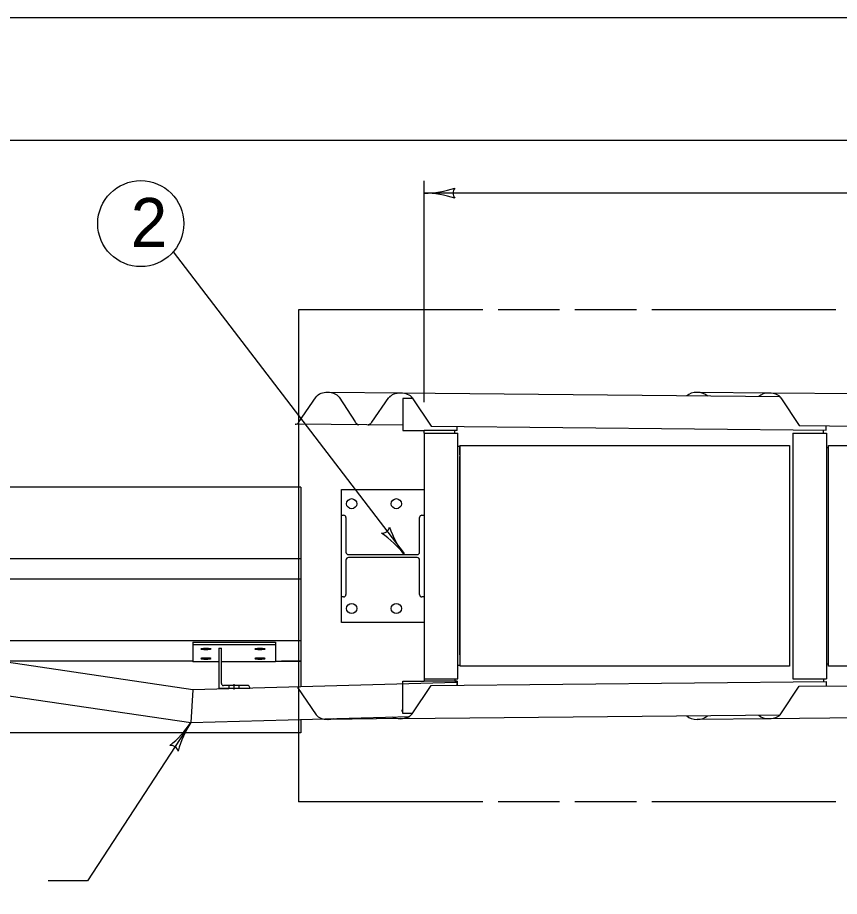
# Model space of a CAD drawing. Extents: x 1000 to 1036.3, y 1000 to 1022.
# Drawn here: x 1011.803 to 1015.149, y 1018.424 to 1022 of the extents above; entities that cross this region are included whole.
import ezdxf

# ---------------------------------------------------------------- set-up
doc = ezdxf.new("R2010")
doc.units = 0
for name, color, linetype in [('1', 7, 'Continuous'), ('12', 7, 'Continuous'), ('16', 7, 'Continuous'), ('2', 7, 'Continuous'), ('26', 7, 'Continuous'), ('34', 7, 'Continuous'), ('35', 7, 'Continuous'), ('4', 7, 'Continuous'), ('5', 7, 'Continuous'), ('6', 7, 'Continuous'), ('7', 7, 'Continuous'), ('8', 7, 'Continuous'), ('9', 7, 'Continuous'), ('SB_PL_CUTLINE_PR', 7, 'Continuous'), ('SB_PL_SBL4_PR', 7, 'Continuous')]:
    doc.layers.add(name, color=color, linetype=linetype)

msp = doc.modelspace()

# ---------------------------------------------------------------- linework, layer by layer
at = {"layer": '1'}
for p, q in [((1013.6978, 1020.8104), (1012.9478, 1020.8104)), ((1014.0103, 1020.8104), (1013.7603, 1020.8104)), ((1014.3228, 1020.8104), (1014.0728, 1020.8104)), ((1015.1353, 1020.8104), (1014.3853, 1020.8104)), ((1012.9568, 1020.0892), (1008.8708, 1020.0892)), ((1012.9568, 1020.0892), (1012.9568, 1019.2771)), ((1012.9568, 1019.7975), (1008.8708, 1019.7975)), ((1012.9568, 1019.7142), (1008.8914, 1019.7142)), ((1012.9568, 1019.4642), (1008.8081, 1019.4642)), ((1012.5172, 1019.3809), (1011.7354, 1019.3809)), ((1012.9568, 1019.3809), (1012.8779, 1019.3809)), ((1012.9568, 1019.1439), (1012.9568, 1019.0892)), ((1012.9568, 1019.0892), (1008.8708, 1019.0892)), ((1013.6978, 1018.8091), (1012.9478, 1018.8091)), ((1014.0103, 1018.8091), (1013.7603, 1018.8091)), ((1014.3228, 1018.8091), (1014.0728, 1018.8091)), ((1015.1353, 1018.8091), (1014.3853, 1018.8091))]:
    msp.add_line(p, q, dxfattribs=at)
at = {"layer": '12'}
msp.add_line((1013.1223, 1020.0794), (1013.1223, 1020.0794), dxfattribs=at)
at = {"layer": '16'}
for p, q in [((1013.4583, 1020.1831), (1013.4583, 1019.4343)), ((1010.3348, 1019.4507), (1012.5085, 1019.1314)), ((1012.5164, 1019.2648), (1011.2415, 1019.4543)), ((1013.5912, 1019.2949), (1012.5164, 1019.2648)), ((1013.5938, 1019.2834), (1013.5938, 1019.2903)), ((1012.5164, 1019.2648), (1012.5088, 1019.1313)), ((1012.5088, 1019.1313), (1013.4008, 1019.1563))]:
    msp.add_line(p, q, dxfattribs=at)
at = {"layer": '2'}
for p, q in [((1013.4591, 1020.4345), (1013.4591, 1021.3354)), ((1012.4374, 1021.0469), (1013.3775, 1019.8189)), ((1012.9478, 1020.8104), (1012.9478, 1018.8091)), ((1012.5088, 1019.1313), (1012.0875, 1018.4876)), ((1012.5085, 1019.1314), (1012.5085, 1019.1314)), ((1012.5088, 1019.1313), (1012.5088, 1019.1313)), ((1012.0875, 1018.4876), (1011.928, 1018.4876))]:
    msp.add_line(p, q, dxfattribs=at)
msp.add_circle((1012.305, 1021.1614), 0.175, dxfattribs=at)
for centre, radius, start, end in [((1013.4591, 1021.6764), 0.3909, 269.9878, 270), ((1013.4591, 1021.6764), 0.3909, 270, 288.6688), ((1013.4591, 1020.8945), 0.3909, 71.3472, 89.9939), ((1013.6078, 1021.2854), 0.0313, 138.7746, 220.8913), ((1013.2872, 1019.9328), 0.0313, 266.2152, 348.3319), ((1013.6879, 1020.0524), 0.3909, 198.7878, 217.4345), ((1013.0671, 1019.577), 0.3909, 37.4406, 56.1094), ((1013.0671, 1019.577), 0.3909, 37.4284, 37.4406), ((1012.1816, 1019.3454), 0.3909, 308.1433, 326.79), ((1012.8359, 1018.9172), 0.3909, 146.7962, 165.4649), ((1012.8359, 1018.9172), 0.3909, 146.7839, 146.7962), ((1012.4273, 1019.0069), 0.0313, 15.5708, 97.6874)]:
    msp.add_arc(centre, radius, start, end, dxfattribs=at)
at = {"layer": '26'}
for p, q in [((1013.5938, 1020.3199), (1013.4591, 1020.3199)), ((1013.5938, 1020.3199), (1013.5938, 1020.3358)), ((1012.6645, 1019.2717), (1012.6645, 1019.282)), ((1012.7056, 1019.2717), (1012.7056, 1019.282)), ((1013.5938, 1019.2991), (1013.4591, 1019.2991)), ((1013.5938, 1019.2991), (1013.5938, 1019.2833))]:
    msp.add_line(p, q, dxfattribs=at)
at = {"layer": '34'}
msp.add_line((1012.6851, 1019.2662), (1012.6851, 1019.2875), dxfattribs=at)
at = {"layer": '35'}
for p, q in [((1012.5172, 1019.4587), (1012.853, 1019.4587)), ((1012.5172, 1019.4587), (1012.5172, 1019.3785)), ((1012.853, 1019.4587), (1012.853, 1019.4483)), ((1012.5172, 1019.4483), (1012.853, 1019.4483)), ((1012.6231, 1019.4343), (1012.6335, 1019.4343)), ((1012.6231, 1019.4343), (1012.6231, 1019.2717)), ((1012.6335, 1019.2899), (1012.6335, 1019.4343)), ((1012.853, 1019.4483), (1012.853, 1019.3785)), ((1012.6231, 1019.3785), (1012.5172, 1019.3785)), ((1012.853, 1019.3785), (1012.6334, 1019.3785)), ((1012.6231, 1019.2717), (1012.7484, 1019.2717)), ((1012.7407, 1019.282), (1012.6413, 1019.282)), ((1012.7484, 1019.2717), (1012.7484, 1019.2742))]:
    msp.add_line(p, q, dxfattribs=at)
for centre, major_axis, ratio, start_param, end_param in [((1012.5703, 1019.4308), (0.0209, 0), 0.104321, 0, 3.141593), ((1012.5703, 1019.4308), (0.0209, 0), 0.104321, 3.141593, 6.283185), ((1012.7903, 1019.4308), (0.0209, 0), 0.104321, 0, 3.141593), ((1012.7903, 1019.4308), (0.0209, 0), 0.104321, 3.141593, 6.283185), ((1012.5703, 1019.3916), (0.0209, 0), 0.104321, 0, 3.141593), ((1012.5703, 1019.3916), (0.0209, 0), 0.104321, 3.141593, 6.283185), ((1012.7903, 1019.3916), (0.0209, 0), 0.104321, 0, 3.141593), ((1012.7903, 1019.3916), (0.0209, 0), 0.104321, 3.141593, 6.283185), ((1012.6413, 1019.2899), (-0.00784, 0), 0.99652, 0, 1.570796), ((1012.7406, 1019.2742), (0.00784, 0), 0.99652, 0, 1.570796)]:
    msp.add_ellipse(centre, major_axis=major_axis, ratio=ratio, start_param=start_param, end_param=end_param, dxfattribs=at)
at = {"layer": '4'}
for p, q in [((1013.3716, 1019.2992), (1013.4586, 1019.2992)), ((1013.3716, 1019.2971), (1013.3716, 1019.2992)), ((1013.4096, 1019.1664), (1013.4869, 1019.2823)), ((1013.5841, 1019.2992), (1013.4586, 1019.2992)), ((1013.5841, 1019.2992), (1013.5938, 1019.2992)), ((1013.5841, 1019.2992), (1013.5938, 1019.2992)), ((1013.5938, 1019.2992), (1013.5938, 1019.2971)), ((1013.5938, 1019.2971), (1013.5938, 1019.2834)), ((1013.3697, 1019.1765), (1013.3697, 1019.1834)), ((1013.3625, 1019.1471), (1013.0673, 1019.1443))]:
    msp.add_line(p, q, dxfattribs=at)
for centre, major_axis, ratio, start_param, end_param in [((1013.3622, 1019.1773), (0.0509, 0.0005), 0.593253, 4.71245, 5.899274), ((1013.067, 1019.1745), (-0.0498, -0.0005), 0.607017, 1.175149, 1.570861), ((1013.067, 1019.1745), (-0.0498, -0.0005), 0.607017, 1.570861, 2.027405), ((1013.3622, 1019.1773), (0.0509, 0.0005), 0.593253, 3.991303, 4.71245)]:
    msp.add_ellipse(centre, major_axis=major_axis, ratio=ratio, start_param=start_param, end_param=end_param, dxfattribs=at)
at = {"layer": '5'}
for p, q in [((1012.9478, 1020.3516), (1013.0194, 1020.4564)), ((1013.3633, 1020.472), (1013.0691, 1020.4749)), ((1013.1121, 1020.4555), (1013.1783, 1020.3544)), ((1013.2453, 1020.3539), (1013.3149, 1020.4535)), ((1014.9074, 1020.4572), (1013.3633, 1020.472)), ((1013.4101, 1020.4527), (1013.4872, 1020.3368)), ((1013.4101, 1020.4527), (1013.4872, 1020.3368)), ((1014.8643, 1020.472), (1014.5701, 1020.4749)), ((1016.4078, 1020.4572), (1014.8643, 1020.472)), ((1014.9111, 1020.4527), (1014.9858, 1020.3403)), ((1013.4113, 1020.4504), (1013.3716, 1020.4504)), ((1013.3716, 1020.4504), (1013.3716, 1020.322)), ((1013.3716, 1020.3414), (1012.933, 1020.3456)), ((1012.9418, 1020.3472), (1012.9418, 1020.3472)), ((1013.3716, 1020.322), (1013.3716, 1020.32)), ((1013.3716, 1020.32), (1013.4591, 1020.32)), ((1013.4872, 1020.3368), (1015.0948, 1020.3214)), ((1014.9858, 1020.3403), (1016.5958, 1020.3249)), ((1015.0948, 1020.3214), (1015.0949, 1020.3393)), ((1013.4586, 1019.3096), (1013.4586, 1019.2992)), ((1013.4586, 1019.3096), (1013.5841, 1019.3096)), ((1013.4586, 1019.3096), (1013.4608, 1019.3096)), ((1013.5841, 1019.3096), (1013.5841, 1019.2992)), ((1013.5841, 1019.3096), (1013.5953, 1019.3096)), ((1012.9437, 1019.2736), (1013.0194, 1019.1627)), ((1013.3716, 1019.2991), (1013.4591, 1019.2991)), ((1013.3716, 1019.297), (1013.3716, 1019.2991)), ((1013.3716, 1019.1687), (1013.3716, 1019.297)), ((1013.4098, 1019.1665), (1013.4874, 1019.2823)), ((1013.4872, 1019.2823), (1015.0948, 1019.2978)), ((1014.9111, 1019.1664), (1014.9858, 1019.2788)), ((1014.9858, 1019.2788), (1016.5958, 1019.2943)), ((1015.0948, 1019.2978), (1015.0948, 1019.2798)), ((1013.4113, 1019.1686), (1013.3716, 1019.1686)), ((1013.3625, 1019.1471), (1013.0659, 1019.1443)), ((1014.9074, 1019.1619), (1013.3633, 1019.147)), ((1014.8643, 1019.147), (1014.5701, 1019.1443)), ((1016.4074, 1019.1619), (1014.8643, 1019.147))]:
    msp.add_line(p, q, dxfattribs=at)
for centre, major_axis, ratio, start_param, end_param in [((1013.0656, 1020.4446), (-0.05, 0.0005), 0.603872, 4.712231, 5.899054), ((1013.0656, 1020.4446), (-0.05, 0.0005), 0.603872, 3.525407, 4.712231), ((1013.0656, 1020.4446), (0.05, -0.0005), 0.603872, 0.383814, 1.570638), ((1013.363, 1020.4418), (-0.0507, 0.0005), 0.595324, 4.712389, 5.899213), ((1013.363, 1020.4418), (0.0507, -0.0005), 0.595324, 1.570796, 2.75762), ((1013.363, 1020.4418), (-0.0507, 0.0005), 0.595324, 3.525565, 4.712389), ((1013.363, 1020.4418), (0.0507, -0.0005), 0.595324, 0.383972, 1.570796), ((1014.5698, 1020.4446), (0.0496, -0.0005), 0.609136, 1.570796, 2.59114), ((1014.5698, 1020.4446), (0.0496, -0.0005), 0.609136, 0.550452, 1.570796), ((1014.864, 1020.4418), (0.0507, -0.0005), 0.595324, 1.570796, 2.59114), ((1014.864, 1020.4418), (0.0507, -0.0005), 0.595324, 0.383972, 1.570796), ((1012.9328, 1020.3554), (0.0163, -0.0002), 0.603872, 4.785277, 5.899054), ((1013.145, 1020.2257), (0.0015, 0.151), 0.407548, 5.675475, 5.736157), ((1013.145, 1020.2257), (0.0015, 0.151), 0.407548, 5.675475, 5.736157), ((1013.2755, 1020.2239), (0.0015, 0.151), 0.407548, 0.537056, 0.600665), ((1013.2755, 1020.2239), (0.0015, 0.151), 0.407548, 0.537056, 0.600665), ((1013.3622, 1019.1772), (0.0512, 0.0005), 0.59018, 4.71254, 5.899364), ((1013.3622, 1019.1772), (-0.0512, -0.0005), 0.59018, 1.570947, 2.757771), ((1014.864, 1019.1773), (0.0507, 0.0005), 0.595324, 4.712389, 5.899213), ((1013.0656, 1019.1744), (0.05, 0.0005), 0.603872, 3.525723, 4.712547), ((1013.0656, 1019.1744), (-0.05, -0.0005), 0.603872, 0.384131, 1.570955), ((1014.5698, 1019.1744), (0.0496, 0.0005), 0.609136, 3.692045, 4.712389), ((1014.5698, 1019.1744), (0.0496, 0.0005), 0.609136, 4.712389, 5.732733), ((1014.864, 1019.1773), (0.0507, 0.0005), 0.595324, 3.692045, 4.712389)]:
    msp.add_ellipse(centre, major_axis=major_axis, ratio=ratio, start_param=start_param, end_param=end_param, dxfattribs=at)
for points in [[(1013.1814, 1020.3494), (1013.1816, 1020.349), (1013.1818, 1020.3489), (1013.1823, 1020.3481), (1013.1826, 1020.3477), (1013.1833, 1020.3469), (1013.1838, 1020.3465), (1013.1846, 1020.3458), (1013.1851, 1020.3455), (1013.186, 1020.3449), (1013.1864, 1020.3446), (1013.1877, 1020.344), (1013.1885, 1020.3437), (1013.1902, 1020.3432), (1013.1909, 1020.3431), (1013.1918, 1020.3431), (1013.1918, 1020.3431), (1013.1918, 1020.3431)], [(1013.1918, 1020.3431), (1013.1918, 1020.3431), (1013.1918, 1020.3431), (1013.1909, 1020.3431), (1013.1902, 1020.3432), (1013.1885, 1020.3437), (1013.1877, 1020.344), (1013.1864, 1020.3446), (1013.186, 1020.3449), (1013.1851, 1020.3455), (1013.1846, 1020.3458), (1013.1838, 1020.3465), (1013.1833, 1020.3469), (1013.1826, 1020.3477), (1013.1823, 1020.3481), (1013.1818, 1020.3489), (1013.1816, 1020.349), (1013.1814, 1020.3494)], [(1013.2313, 1020.3427), (1013.232, 1020.3427), (1013.2328, 1020.3429), (1013.2344, 1020.3432), (1013.2353, 1020.3435), (1013.2366, 1020.344), (1013.237, 1020.3444), (1013.2379, 1020.3449), (1013.2384, 1020.3452), (1013.2394, 1020.3459), (1013.2398, 1020.3463), (1013.2406, 1020.347), (1013.241, 1020.3475), (1013.2416, 1020.3482), (1013.2418, 1020.3485), (1013.2419, 1020.3488)], [(1013.2419, 1020.3488), (1013.2418, 1020.3485), (1013.2416, 1020.3482), (1013.241, 1020.3475), (1013.2406, 1020.347), (1013.2398, 1020.3463), (1013.2394, 1020.3459), (1013.2384, 1020.3452), (1013.2379, 1020.3449), (1013.237, 1020.3444), (1013.2366, 1020.344), (1013.2353, 1020.3435), (1013.2344, 1020.3432), (1013.2328, 1020.3429), (1013.232, 1020.3427), (1013.2313, 1020.3427)]]:
    msp.add_open_spline(points, degree=3, dxfattribs=at)
at = {"layer": '6'}
for p, q in [((1013.4591, 1020.3095), (1013.4591, 1020.32)), ((1013.4591, 1020.3095), (1013.4591, 1020.3199)), ((1013.4591, 1020.3095), (1013.4591, 1019.3096)), ((1013.4591, 1020.3095), (1013.5841, 1020.3095)), ((1013.4591, 1020.3095), (1013.5841, 1020.3095)), ((1013.4591, 1020.3095), (1013.4612, 1020.3095)), ((1013.4591, 1020.3095), (1013.4611, 1020.3095)), ((1013.5841, 1020.3095), (1013.5841, 1020.3199)), ((1013.5841, 1020.3095), (1013.5841, 1020.3199)), ((1013.5841, 1020.3095), (1013.5953, 1020.3095)), ((1013.5841, 1020.3095), (1013.5953, 1020.3095)), ((1013.5953, 1019.3096), (1013.5953, 1020.3095)), ((1014.9601, 1020.3093), (1014.9621, 1020.3093)), ((1014.9601, 1020.3093), (1014.9601, 1019.3098)), ((1014.9621, 1020.3093), (1015.0963, 1020.3093)), ((1015.0773, 1020.3093), (1015.0963, 1020.3093)), ((1015.0851, 1020.3093), (1015.0851, 1020.3214)), ((1015.0963, 1020.3093), (1015.0963, 1019.3098)), ((1013.6031, 1020.2546), (1013.5953, 1020.2546)), ((1013.6031, 1020.2584), (1013.6031, 1020.2213)), ((1015.0963, 1020.2503), (1015.104, 1020.2503)), ((1015.104, 1020.2584), (1015.104, 1020.2046)), ((1013.6031, 1020.2134), (1013.6031, 1019.4066)), ((1015.104, 1020.1968), (1015.104, 1019.4244)), ((1013.1223, 1020.0794), (1013.4583, 1020.0794)), ((1013.1223, 1019.538), (1013.1223, 1020.0794)), ((1013.1223, 1019.9752), (1013.1306, 1019.9752)), ((1013.1405, 1019.9654), (1013.1405, 1019.8245)), ((1013.4399, 1019.8245), (1013.4399, 1019.9654)), ((1013.4498, 1019.9752), (1013.4583, 1019.9752)), ((1013.4583, 1019.9729), (1013.4583, 1019.9729)), ((1013.1504, 1019.8147), (1013.43, 1019.8147)), ((1013.1405, 1019.7929), (1013.1405, 1019.6521)), ((1013.43, 1019.8028), (1013.1504, 1019.8028)), ((1013.4399, 1019.6521), (1013.4399, 1019.7929)), ((1013.1306, 1019.6423), (1013.1223, 1019.6423)), ((1013.4583, 1019.6423), (1013.4498, 1019.6423)), ((1013.4583, 1019.645), (1013.4583, 1019.645)), ((1013.4583, 1019.538), (1013.1223, 1019.538)), ((1013.5953, 1019.3644), (1013.6031, 1019.3644)), ((1015.104, 1019.3689), (1015.0963, 1019.3689)), ((1013.4591, 1019.3096), (1013.4591, 1019.2991)), ((1013.4591, 1019.3096), (1013.5841, 1019.3096)), ((1013.4591, 1019.3096), (1013.4612, 1019.3096)), ((1013.4591, 1019.3095), (1013.4591, 1019.2991)), ((1013.4591, 1019.3095), (1013.4611, 1019.3095)), ((1013.5841, 1019.3096), (1013.5841, 1019.2991)), ((1013.5841, 1019.3096), (1013.5953, 1019.3096)), ((1014.9601, 1019.3098), (1014.9621, 1019.3098)), ((1014.9621, 1019.3098), (1015.0773, 1019.3098)), ((1015.0773, 1019.3098), (1015.0963, 1019.3098)), ((1015.0851, 1019.3098), (1015.0851, 1019.2976))]:
    msp.add_line(p, q, dxfattribs=at)
for centre in [(1013.1636, 1020.0218), (1013.3455, 1020.0218), (1013.1636, 1019.5956), (1013.3455, 1019.5956)]:
    msp.add_ellipse(centre, major_axis=(-0.0207, 0), ratio=0.991357, dxfattribs=at)
for centre, major_axis, start_param, end_param in [((1013.1306, 1019.9653), (-0.00992, 0), 3.141593, 4.712389), ((1013.4499, 1019.9653), (-0.00992, 0), 4.712389, 6.283185), ((1013.1504, 1019.8245), (0.00992, 0), 3.141593, 4.712389), ((1013.43, 1019.8245), (0.00992, 0), 4.712389, 6.283185), ((1013.1504, 1019.7929), (0.00992, 0), 1.570796, 3.141593), ((1013.43, 1019.7929), (0.00992, 0), 0, 1.570796), ((1013.1306, 1019.6521), (-0.00992, 0), 1.570796, 3.141593), ((1013.4499, 1019.6521), (-0.00992, 0), 0, 1.570796)]:
    msp.add_ellipse(centre, major_axis=major_axis, ratio=0.991357, start_param=start_param, end_param=end_param, dxfattribs=at)
at = {"layer": '7'}
for points in [[(1013.6051, 1020.2584), (1014.9466, 1020.2584), (1014.9466, 1019.3611), (1013.6051, 1019.3611), (1013.6051, 1020.2584)], [(1015.1053, 1020.2584), (1016.4468, 1020.2584), (1016.4468, 1019.3611), (1015.1053, 1019.3611), (1015.1053, 1020.2584)]]:
    msp.add_lwpolyline(points, dxfattribs=at)
at = {"layer": '8'}
msp.add_line((1012.853, 1019.3809), (1012.9568, 1019.3809), dxfattribs=at)
at = {"layer": '9'}
for p, q in [((1018.4451, 1021.2854), (1013.4591, 1021.2854)), ((1013.5944, 1020.2997), (1013.5944, 1019.3199))]:
    msp.add_line(p, q, dxfattribs=at)
at = {"layer": 'SB_PL_CUTLINE_PR'}
msp.add_lwpolyline([(1000, 1022), (1036, 1022), (1036, 1000), (1000, 1000)], close=True, dxfattribs=at)
at = {"layer": 'SB_PL_SBL4_PR'}
msp.add_lwpolyline([(1007, 1000.5), (1035.5, 1000.5), (1035.5, 1021.5), (1007, 1021.5)], close=True, dxfattribs=at)

# ---------------------------------------------------------------- texts
at = {"layer": '1'}
msp.add_text('2', height=0.2, dxfattribs=at).set_placement((1012.2642, 1021.0659))

doc.saveas('drawing.dxf')
